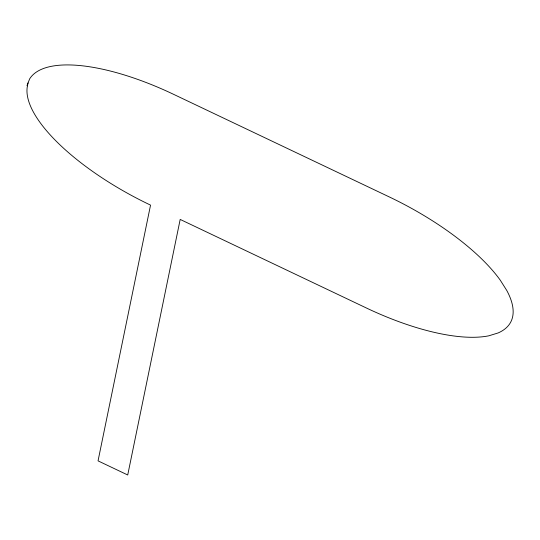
<?xml version="1.0" encoding="UTF-8"?>
<svg xmlns="http://www.w3.org/2000/svg" width="540" height="540" viewBox="0 0 540 540"><rect width="100%" height="100%" fill="white"/><g stroke="black" fill="none" stroke-linecap="round" stroke-linejoin="round"><path stroke-width="0.81" d="M27.459 85.799L27 85.583L29.653 78.867A150.1 54.81 27.6 0 1 173.765 94.412L389.164 196.871A150.1 54.81 27.6 0 1 500.296 280.226L506.763 290.459A150.1 54.81 27.6 0 1 498.035 332.978L488.889 335.786A150.1 54.81 27.6 0 1 366.356 307.982L180.185 219.429L127.724 474.984L98.044 460.87L150.545 205.119A149.594 54.621 27.6 0 1 27.459 85.799L28.046 82.937"/></g></svg>
